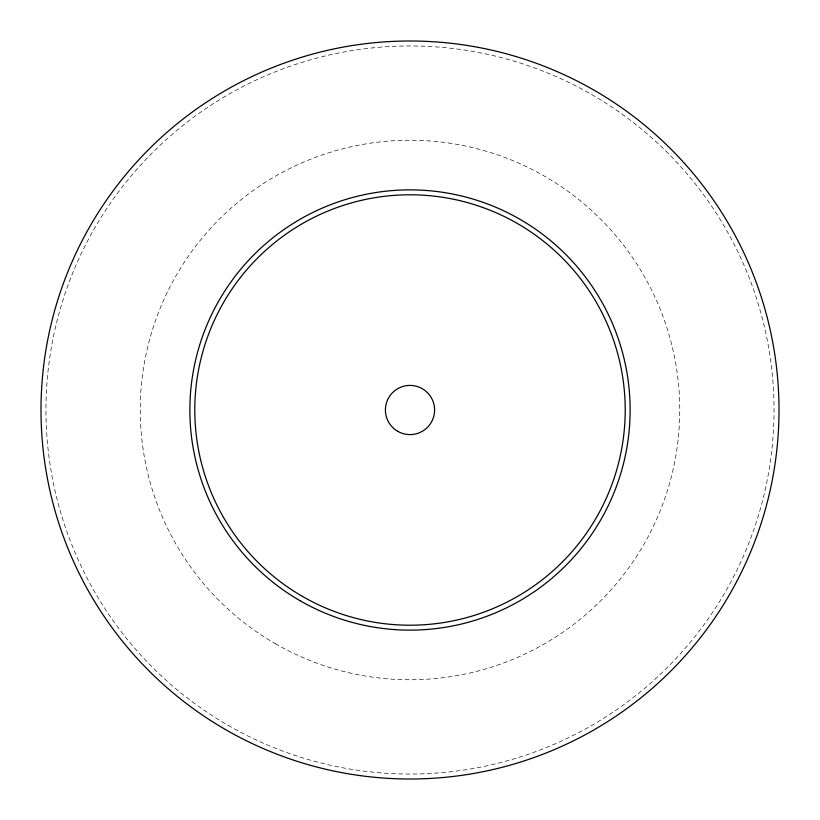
<?xml version="1.0" encoding="UTF-8"?>
<svg xmlns="http://www.w3.org/2000/svg" width="820" height="820" viewBox="0 0 820 820"><rect width="100%" height="100%" fill="white"/><g stroke="black" fill="none" stroke-linecap="round" stroke-linejoin="round"><path stroke-width="0.61" stroke-dasharray="4.1 3.07" d="M275.12 643.608A269.749 269.749 0 0 0 679.749 410A269.749 269.749 0 0 0 275.12 176.392A269.749 269.749 0 0 0 275.12 643.608M227.98 725.269A364.039 364.039 0 0 0 774.039 410A364.039 364.039 0 0 0 227.98 94.73A364.039 364.039 0 0 0 227.98 725.269"/><path stroke-width="1.23" d="M225.5 729.564A369 369 0 0 0 779 410A369 369 0 0 0 225.5 90.436A369 369 0 0 0 225.5 729.564M299.935 600.64A220.129 220.129 0 0 0 630.129 410A220.129 220.129 0 0 0 299.935 219.36A220.129 220.129 0 0 0 299.935 600.64M302.395 596.376A215.209 215.209 0 0 0 625.209 410A215.209 215.209 0 0 0 302.395 223.624A215.209 215.209 0 0 0 302.395 596.376M397.7 431.299A24.6 24.6 0 0 0 434.6 410A24.6 24.6 0 0 0 397.7 388.7A24.6 24.6 0 0 0 397.7 431.299"/></g></svg>
